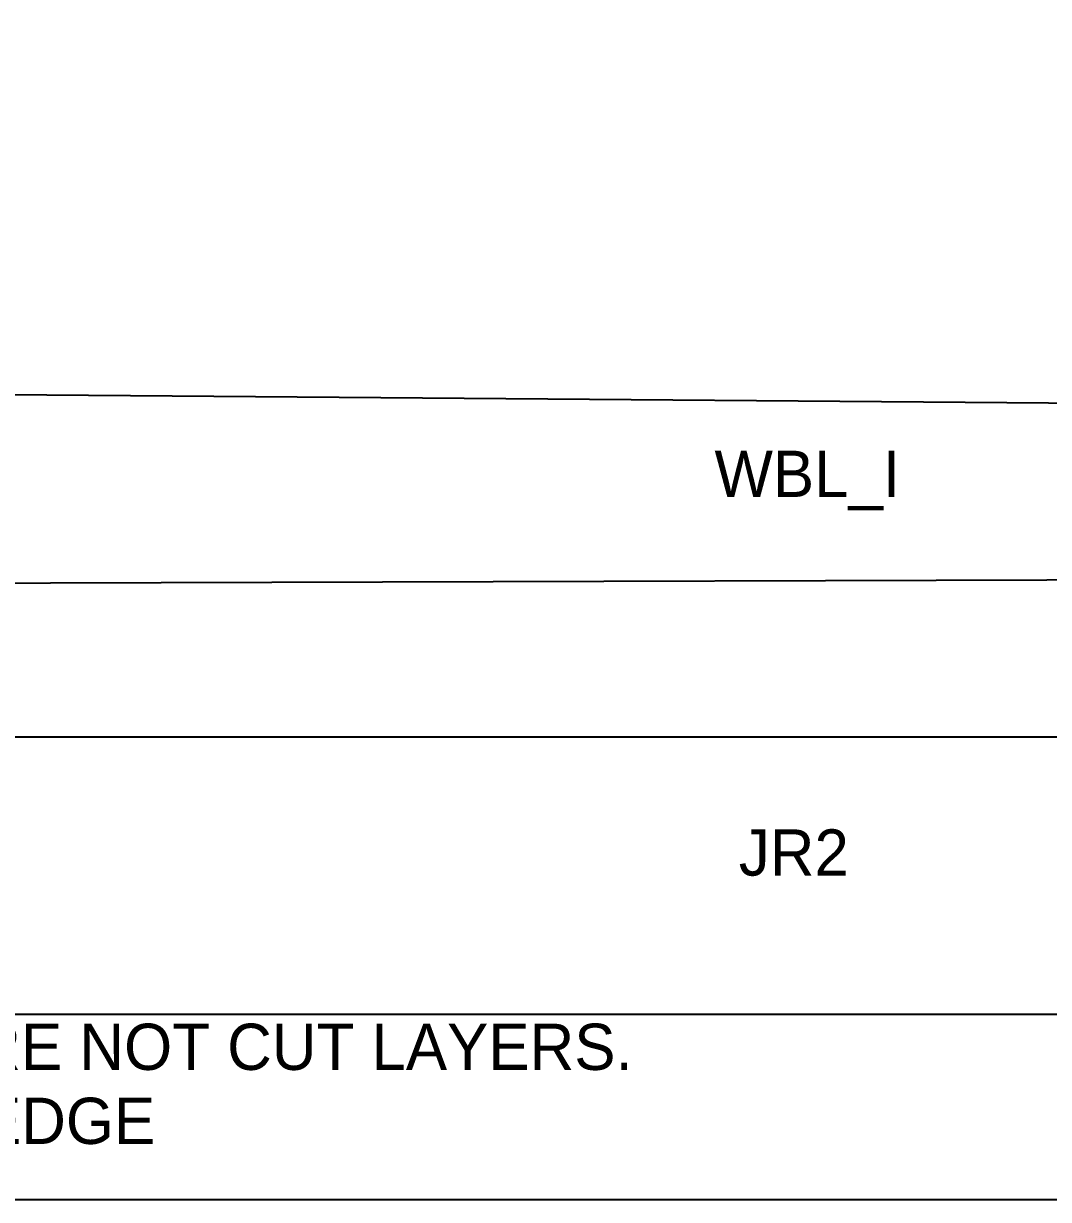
# Model space of a CAD drawing. Header units: millimetres. Extents: x 0 to 610, y 0 to 457.
# Drawn here: x 110.3 to 165.7, y 0 to 63.5 of the extents above; entities that cross this region are included whole.
import ezdxf

# ---------------------------------------------------------------- set-up
doc = ezdxf.new("R2010")
doc.units = ezdxf.units.MM
for name, color, linetype in [('CUT_AIRCRAFT', 7, 'Continuous'), ('LABEL_DO_NOT_CUT', 3, 'Continuous'), ('STOCK_DO_NOT_CUT', 8, 'Continuous')]:
    doc.layers.add(name, color=color, linetype=linetype)

msp = doc.modelspace()

# ---------------------------------------------------------------- linework, layer by layer
at = {"layer": 'CUT_AIRCRAFT'}
for points in [[(10, 44.3), (285.21991, 42.1), (285.21991, 33.825), (10, 33)], [(10, 27), (59.85, 27), (59.85, 25), (287.85, 25), (287.85, 10), (10, 10)]]:
    msp.add_lwpolyline(points, close=True, dxfattribs=at)
at = {"layer": 'STOCK_DO_NOT_CUT'}
msp.add_lwpolyline([(0, 0), (609.6, 0), (609.6, 457.2), (0, 457.2)], close=True, dxfattribs=at)

# ---------------------------------------------------------------- texts
at = {"layer": 'LABEL_DO_NOT_CUT'}
for s, p in [('WBL_I', (147.60996, 37.9625)), ('JR2', (148.925, 17.5)), ('TEST_CUT_FIRST BEFORE CUT_AIRCRAFT. LABEL/STOCK ARE NOT CUT LAYERS.', (10, 7)), ('NOMINAL 6mm | MM | SCALE 1:1 | GRAIN ALONG X / 609.6mm EDGE', (10, 3))]:
    msp.add_text(s, height=2.5, dxfattribs=at).set_placement(p)

doc.saveas('drawing.dxf')
